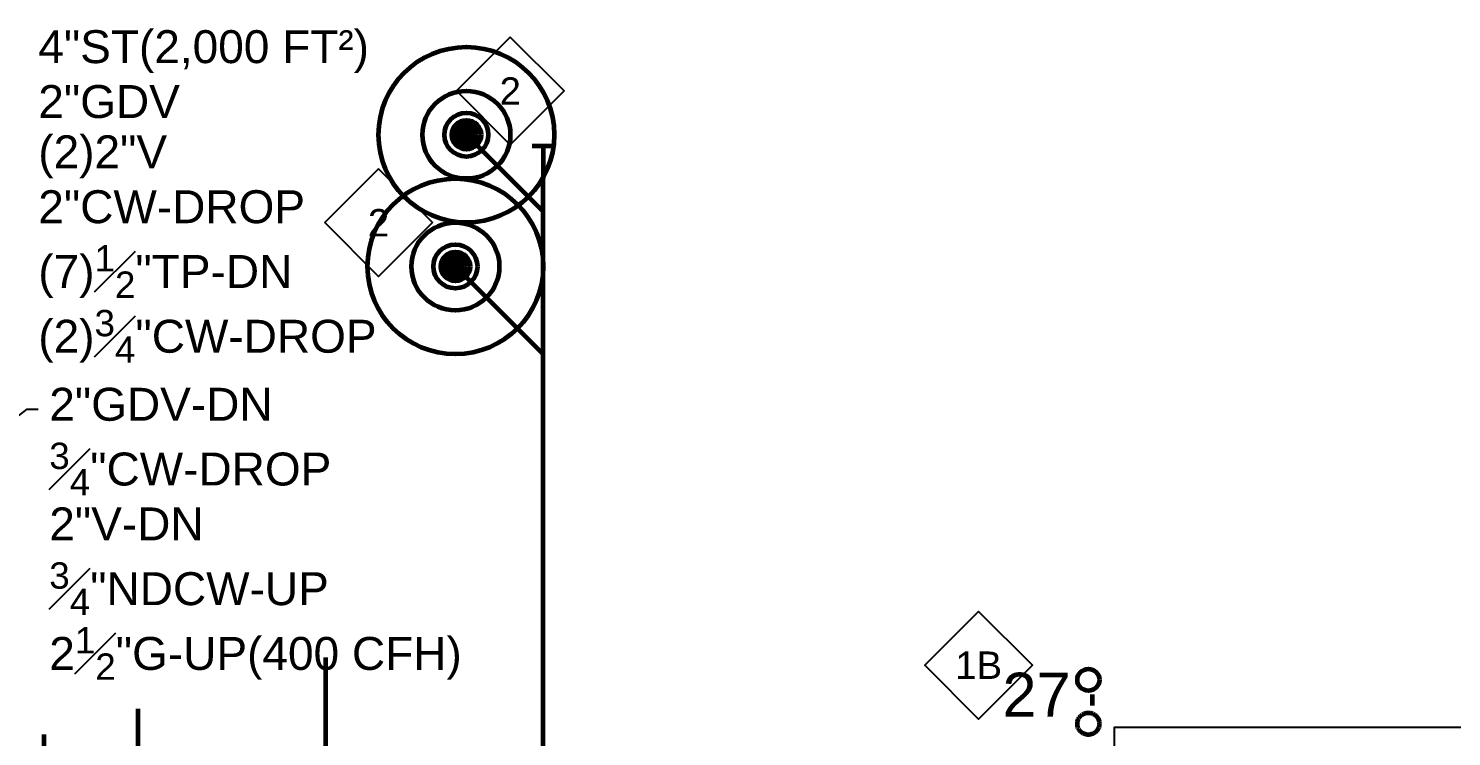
# Model space of a CAD drawing. Extents: x -3956 to 1666, y -2601 to 1886.
# Drawn here: x -2313.7 to -1924.8, y 680.2 to 873.8 of the extents above; entities that cross this region are included whole.
import ezdxf
from ezdxf.enums import TextEntityAlignment as Align

# ---------------------------------------------------------------- set-up
doc = ezdxf.new("R2010")
doc.units = 0
doc.header["$LTSCALE"] = 36
doc.header["$MEASUREMENT"] = 0
doc.linetypes.add('VENT', pattern=[0.3, 0.2, -0.1])
doc.layers.add('G-ANNO-TEXT', color=70, linetype='Continuous')
doc.layers.add('G-ANNO-TEXT @ 96', color=70, linetype='Continuous')
for name, color, linetype, lineweight in [('P-FIXT-N', 3, 'Continuous', 60), ('P-FIXT-N @ 1 (1)', 3, 'Continuous', 60), ('P-FIXT-N @ 1 (2)', 3, 'Continuous', 60), ('P-FIXT-N @ 12', 3, 'Continuous', 60), ('P-FIXT-N @ 128', 3, 'Continuous', 60), ('P-FIXT-N @ 16', 3, 'Continuous', 60), ('P-FIXT-N @ 192', 3, 'Continuous', 60), ('P-FIXT-N @ 2', 3, 'Continuous', 60), ('P-FIXT-N @ 24', 3, 'Continuous', 60), ('P-FIXT-N @ 384', 3, 'Continuous', 60), ('P-FIXT-N @ 4', 3, 'Continuous', 60), ('P-FIXT-N @ 48', 3, 'Continuous', 60), ('P-FIXT-N @ 64', 3, 'Continuous', 60), ('P-FIXT-N @ 768', 3, 'Continuous', 60), ('P-FIXT-N @ 8', 3, 'Continuous', 60), ('P-FIXT-N @ 96', 3, 'Continuous', 60), ('P-SAN-N', 6, 'Continuous', 60), ('P-SAN-N @ 1 (1)', 6, 'Continuous', 60), ('P-SAN-N @ 1 (2)', 6, 'Continuous', 60), ('P-SAN-N @ 128', 6, 'Continuous', 60), ('P-SAN-N @ 192', 6, 'Continuous', 60), ('P-SAN-N @ 384', 6, 'Continuous', 60), ('P-SAN-N @ 48', 6, 'Continuous', 60), ('P-SAN-N @ 64', 6, 'Continuous', 60), ('P-SAN-N @ 768', 6, 'Continuous', 60), ('P-SAN-N @ 96', 6, 'Continuous', 60), ('P-SANV-N @ 96', 5, 'VENT', 60), ('P-STRM-N', 2, 'Continuous', 60), ('P-STRM-N @ 1 (1)', 2, 'Continuous', 60), ('P-STRM-N @ 1 (2)', 2, 'Continuous', 60), ('P-STRM-N @ 12', 2, 'Continuous', 60), ('P-STRM-N @ 128', 2, 'Continuous', 60), ('P-STRM-N @ 16', 2, 'Continuous', 60), ('P-STRM-N @ 192', 2, 'Continuous', 60), ('P-STRM-N @ 2', 2, 'Continuous', 60), ('P-STRM-N @ 24', 2, 'Continuous', 60), ('P-STRM-N @ 384', 2, 'Continuous', 60), ('P-STRM-N @ 4', 2, 'Continuous', 60), ('P-STRM-N @ 48', 2, 'Continuous', 60), ('P-STRM-N @ 64', 2, 'Continuous', 60), ('P-STRM-N @ 768', 2, 'Continuous', 60), ('P-STRM-N @ 8', 2, 'Continuous', 60), ('P-STRM-N @ 96', 2, 'Continuous', 60)]:
    doc.layers.add(name, color=color, linetype=linetype, lineweight=lineweight)
doc.layers.add('P-SAN-DFU', color=7, linetype='Continuous', plot=False)
doc.styles.add('Arial', font='arial.ttf')

# ---------------------------------------------------------------- blocks, each defined once
blk = doc.blocks.new('*U7')
blk.add_circle((0, 0), 0.03125)
blk = doc.blocks.new('DIAMOND TAG')
blk.add_lwpolyline([(0, -0.1533), (0.1533, 0), (0, 0.1533), (-0.1533, 0)], close=True)
at = {"style": 'Arial'}
blk.add_attdef('XXX', text='', height=0.0781, dxfattribs=at).set_placement((0, 0), align=Align.MIDDLE)
blk = doc.blocks.new('*U1809')
at = {"layer": 'P-STRM-N @ 1 (1)'}
blk.add_blockref('*U7', (-2194, 844.74), dxfattribs=at)
at = {"layer": 'P-STRM-N @ 1 (2)'}
blk.add_blockref('*U7', (-2194, 844.74), dxfattribs=at)
at = {"layer": 'P-STRM-N @ 12', "xscale": 12, "yscale": 12, "zscale": 12}
blk.add_blockref('*U7', (-2194, 844.74), dxfattribs=at)
at = {"layer": 'P-STRM-N @ 128', "xscale": 128, "yscale": 128, "zscale": 128}
blk.add_blockref('*U7', (-2194, 844.74), dxfattribs=at)
at = {"layer": 'P-STRM-N @ 16', "xscale": 16, "yscale": 16, "zscale": 16}
blk.add_blockref('*U7', (-2194, 844.74), dxfattribs=at)
at = {"layer": 'P-STRM-N @ 192', "xscale": 192, "yscale": 192, "zscale": 192}
blk.add_blockref('*U7', (-2194, 844.74), dxfattribs=at)
at = {"layer": 'P-STRM-N @ 2', "xscale": 2, "yscale": 2, "zscale": 2}
blk.add_blockref('*U7', (-2194, 844.74), dxfattribs=at)
at = {"layer": 'P-STRM-N @ 24', "xscale": 24, "yscale": 24, "zscale": 24}
blk.add_blockref('*U7', (-2194, 844.74), dxfattribs=at)
at = {"layer": 'P-STRM-N @ 384', "xscale": 384, "yscale": 384, "zscale": 384}
blk.add_blockref('*U7', (-2194, 844.74), dxfattribs=at)
at = {"layer": 'P-STRM-N @ 4', "xscale": 4, "yscale": 4, "zscale": 4}
blk.add_blockref('*U7', (-2194, 844.74), dxfattribs=at)
at = {"layer": 'P-STRM-N @ 48', "xscale": 48, "yscale": 48, "zscale": 48}
blk.add_blockref('*U7', (-2194, 844.74), dxfattribs=at)
at = {"layer": 'P-STRM-N @ 64', "xscale": 64, "yscale": 64, "zscale": 64}
blk.add_blockref('*U7', (-2194, 844.74), dxfattribs=at)
at = {"layer": 'P-STRM-N @ 768', "xscale": 768, "yscale": 768, "zscale": 768}
blk.add_blockref('*U7', (-2194, 844.74), dxfattribs=at)
at = {"layer": 'P-STRM-N @ 8', "xscale": 8, "yscale": 8, "zscale": 8}
blk.add_blockref('*U7', (-2194, 844.74), dxfattribs=at)
at = {"layer": 'P-STRM-N @ 96', "xscale": 96, "yscale": 96, "zscale": 96}
blk.add_blockref('*U7', (-2194, 844.74), dxfattribs=at)
blk = doc.blocks.new('*U1810')
at = {"layer": 'P-STRM-N @ 1 (1)'}
blk.add_blockref('*U7', (-2197, 808.74), dxfattribs=at)
at = {"layer": 'P-STRM-N @ 1 (2)'}
blk.add_blockref('*U7', (-2197, 808.74), dxfattribs=at)
at = {"layer": 'P-STRM-N @ 12', "xscale": 12, "yscale": 12, "zscale": 12}
blk.add_blockref('*U7', (-2197, 808.74), dxfattribs=at)
at = {"layer": 'P-STRM-N @ 128', "xscale": 128, "yscale": 128, "zscale": 128}
blk.add_blockref('*U7', (-2197, 808.74), dxfattribs=at)
at = {"layer": 'P-STRM-N @ 16', "xscale": 16, "yscale": 16, "zscale": 16}
blk.add_blockref('*U7', (-2197, 808.74), dxfattribs=at)
at = {"layer": 'P-STRM-N @ 192', "xscale": 192, "yscale": 192, "zscale": 192}
blk.add_blockref('*U7', (-2197, 808.74), dxfattribs=at)
at = {"layer": 'P-STRM-N @ 2', "xscale": 2, "yscale": 2, "zscale": 2}
blk.add_blockref('*U7', (-2197, 808.74), dxfattribs=at)
at = {"layer": 'P-STRM-N @ 24', "xscale": 24, "yscale": 24, "zscale": 24}
blk.add_blockref('*U7', (-2197, 808.74), dxfattribs=at)
at = {"layer": 'P-STRM-N @ 384', "xscale": 384, "yscale": 384, "zscale": 384}
blk.add_blockref('*U7', (-2197, 808.74), dxfattribs=at)
at = {"layer": 'P-STRM-N @ 4', "xscale": 4, "yscale": 4, "zscale": 4}
blk.add_blockref('*U7', (-2197, 808.74), dxfattribs=at)
at = {"layer": 'P-STRM-N @ 48', "xscale": 48, "yscale": 48, "zscale": 48}
blk.add_blockref('*U7', (-2197, 808.74), dxfattribs=at)
at = {"layer": 'P-STRM-N @ 64', "xscale": 64, "yscale": 64, "zscale": 64}
blk.add_blockref('*U7', (-2197, 808.74), dxfattribs=at)
at = {"layer": 'P-STRM-N @ 768', "xscale": 768, "yscale": 768, "zscale": 768}
blk.add_blockref('*U7', (-2197, 808.74), dxfattribs=at)
at = {"layer": 'P-STRM-N @ 8', "xscale": 8, "yscale": 8, "zscale": 8}
blk.add_blockref('*U7', (-2197, 808.74), dxfattribs=at)
at = {"layer": 'P-STRM-N @ 96', "xscale": 96, "yscale": 96, "zscale": 96}
blk.add_blockref('*U7', (-2197, 808.74), dxfattribs=at)
blk = doc.blocks.new('Pipe-Plan')
for p, q in [((-0.09375, -0.03125), (-0.09375, 0.03125)), ((-0.09375, 0), (0, 0))]:
    blk.add_line(p, q)
blk = doc.blocks.new('*U68')
at = {"layer": 'DEFPOINTS'}
blk.add_lwpolyline([(-0.125, -0.0625), (0.125, -0.0625), (0.125, 0.0625), (-0.125, 0.0625)], close=True, dxfattribs=at)
at = {"style": 'Arial'}
blk.add_text('S', height=0.07812, dxfattribs=at).set_placement((0, 0), align=Align.MIDDLE)
blk = doc.blocks.new('*U1868')
at = {"layer": 'P-SAN-N @ 1 (1)', "linetype": 'ByBlock', "lineweight": -2}
blk.add_blockref('*U68', (-1921, 634.74), dxfattribs=at)
at = {"layer": 'P-SAN-N @ 1 (2)', "linetype": 'ByBlock', "lineweight": -2}
blk.add_blockref('*U68', (-1921, 634.74), dxfattribs=at)
at = {"layer": 'P-SAN-N @ 128', "linetype": 'ByBlock', "lineweight": -2, "xscale": 128, "yscale": 128, "zscale": 128}
blk.add_blockref('*U68', (-1921, 634.74), dxfattribs=at)
at = {"layer": 'P-SAN-N @ 192', "linetype": 'ByBlock', "lineweight": -2, "xscale": 192, "yscale": 192, "zscale": 192}
blk.add_blockref('*U68', (-1921, 634.74), dxfattribs=at)
at = {"layer": 'P-SAN-N @ 384', "linetype": 'ByBlock', "lineweight": -2, "xscale": 384, "yscale": 384, "zscale": 384}
blk.add_blockref('*U68', (-1921, 634.74), dxfattribs=at)
at = {"layer": 'P-SAN-N @ 48', "linetype": 'ByBlock', "lineweight": -2, "xscale": 48, "yscale": 48, "zscale": 48}
blk.add_blockref('*U68', (-1921, 634.74), dxfattribs=at)
at = {"layer": 'P-SAN-N @ 64', "linetype": 'ByBlock', "lineweight": -2, "xscale": 64, "yscale": 64, "zscale": 64}
blk.add_blockref('*U68', (-1921, 634.74), dxfattribs=at)
at = {"layer": 'P-SAN-N @ 768', "linetype": 'ByBlock', "lineweight": -2, "xscale": 768, "yscale": 768, "zscale": 768}
blk.add_blockref('*U68', (-1921, 634.74), dxfattribs=at)
at = {"layer": 'P-SAN-N @ 96', "linetype": 'ByBlock', "lineweight": -2, "xscale": 96, "yscale": 96, "zscale": 96}
blk.add_blockref('*U68', (-1921, 634.74), dxfattribs=at)
blk = doc.blocks.new('*U99')
at = {"color": 0}
for p, q in [((0.13355, 0), (0.13355, 0.03663)), ((0, 0), (0.18546, 0))]:
    blk.add_line(p, q, dxfattribs=at)
for p, q in [((0.13355, -0.03663), (0.13355, 0.03663)), ((0.18546, 0), (0, 0))]:
    blk.add_line(p, q)
blk = doc.blocks.new('*U1882')
at = {"layer": 'P-FIXT-N @ 1 (1)'}
blk.add_blockref('*U99', (-2335, 673.74), dxfattribs=at)
at = {"layer": 'P-FIXT-N @ 1 (2)'}
blk.add_blockref('*U99', (-2335, 673.74), dxfattribs=at)
at = {"layer": 'P-FIXT-N @ 12', "xscale": 12, "yscale": 12, "zscale": 12}
blk.add_blockref('*U99', (-2335, 673.74), dxfattribs=at)
at = {"layer": 'P-FIXT-N @ 128', "xscale": 128, "yscale": 128, "zscale": 128}
blk.add_blockref('*U99', (-2335, 673.74), dxfattribs=at)
at = {"layer": 'P-FIXT-N @ 16', "xscale": 16, "yscale": 16, "zscale": 16}
blk.add_blockref('*U99', (-2335, 673.74), dxfattribs=at)
at = {"layer": 'P-FIXT-N @ 192', "xscale": 192, "yscale": 192, "zscale": 192}
blk.add_blockref('*U99', (-2335, 673.74), dxfattribs=at)
at = {"layer": 'P-FIXT-N @ 2', "xscale": 2, "yscale": 2, "zscale": 2}
blk.add_blockref('*U99', (-2335, 673.74), dxfattribs=at)
at = {"layer": 'P-FIXT-N @ 24', "xscale": 24, "yscale": 24, "zscale": 24}
blk.add_blockref('*U99', (-2335, 673.74), dxfattribs=at)
at = {"layer": 'P-FIXT-N @ 384', "xscale": 384, "yscale": 384, "zscale": 384}
blk.add_blockref('*U99', (-2335, 673.74), dxfattribs=at)
at = {"layer": 'P-FIXT-N @ 4', "xscale": 4, "yscale": 4, "zscale": 4}
blk.add_blockref('*U99', (-2335, 673.74), dxfattribs=at)
at = {"layer": 'P-FIXT-N @ 48', "xscale": 48, "yscale": 48, "zscale": 48}
blk.add_blockref('*U99', (-2335, 673.74), dxfattribs=at)
at = {"layer": 'P-FIXT-N @ 64', "xscale": 64, "yscale": 64, "zscale": 64}
blk.add_blockref('*U99', (-2335, 673.74), dxfattribs=at)
at = {"layer": 'P-FIXT-N @ 768', "xscale": 768, "yscale": 768, "zscale": 768}
blk.add_blockref('*U99', (-2335, 673.74), dxfattribs=at)
at = {"layer": 'P-FIXT-N @ 8', "xscale": 8, "yscale": 8, "zscale": 8}
blk.add_blockref('*U99', (-2335, 673.74), dxfattribs=at)
at = {"layer": 'P-FIXT-N @ 96', "xscale": 96, "yscale": 96, "zscale": 96}
blk.add_blockref('*U99', (-2335, 673.74), dxfattribs=at)

msp = doc.modelspace()

# ---------------------------------------------------------------- linework, layer by layer
at = {"layer": 'G-ANNO-TEXT'}
msp.add_lwpolyline([(-2343.49, 747.06), (-2314, 769.74), (-2311, 769.74)], dxfattribs=at)
at = {"layer": 'P-SAN-N'}
msp.add_line((-2023, 691.74), (-2023, 688.74), dxfattribs=at)
at = {"layer": 'P-STRM-N'}
for p, q in [((-2191, 841.74), (-2173, 823.74)), ((-2173, 628.74), (-2173, 832.74)), ((-2194, 805.74), (-2173, 784.74))]:
    msp.add_line(p, q, dxfattribs=at)

# ---------------------------------------------------------------- block references
at = {"layer": 'G-ANNO-TEXT @ 96'}
ref = msp.add_blockref('DIAMOND TAG', (-2182, 856.74), dxfattribs=dict(at, xscale=96, yscale=96, zscale=96, rotation=180))
ref.add_attrib('XXX', '2', dxfattribs={"layer": '0', "height": 7.5, "style": 'Arial'}).set_placement((-2182, 856.74), align=Align.MIDDLE)
ref = msp.add_blockref('DIAMOND TAG', (-2218, 820.74), dxfattribs=dict(at, xscale=96, yscale=96, zscale=96, rotation=180))
ref.add_attrib('XXX', '2', dxfattribs={"layer": '0', "height": 7.5, "style": 'Arial'}).set_placement((-2218, 820.74), align=Align.MIDDLE)
ref = msp.add_blockref('DIAMOND TAG', (-2054, 699.74), dxfattribs=dict(at, xscale=96, yscale=96, zscale=96, rotation=180))
ref.add_attrib('XXX', '1B', dxfattribs={"layer": '0', "height": 7.5, "style": 'Arial'}).set_placement((-2054, 699.74), align=Align.MIDDLE)
at = {"layer": 'P-FIXT-N'}
msp.add_blockref('*U1882', (0, 0), dxfattribs=at)
at = {"layer": 'P-SAN-N'}
msp.add_blockref('*U1868', (0, 0), dxfattribs=at)
at = {"layer": 'P-SAN-N @ 96', "xscale": 96, "yscale": 96, "zscale": 96}
msp.add_blockref('*U7', (-2024, 695.74), dxfattribs=at)
at = {"layer": 'P-SANV-N @ 96', "xscale": 96, "yscale": 96, "zscale": 96}
msp.add_blockref('*U7', (-2024, 683.74), dxfattribs=at)
at = {"layer": 'P-STRM-N'}
for name in ['*U1809', '*U1810']:
    msp.add_blockref(name, (0, 0), dxfattribs=at)
at = {"layer": 'P-STRM-N @ 96', "xscale": 96, "yscale": 96, "zscale": 96, "rotation": 270}
msp.add_blockref('Pipe-Plan', (-2173, 832.74), dxfattribs=at)

# ---------------------------------------------------------------- texts
at = {"layer": 'G-ANNO-TEXT', "char_height": 9, "attachment_point": 1, "style": 'Arial'}
for s, insert in [('4"ST(2,000 FT²)\\P2"GDV', (-2311, 873.32)), ('\\A1;(2)2"V\\P2"CW-DROP\\P(7){\\H0.8x;\\S1#2;}"TP-DN\\P(2){\\H0.8x;\\S3#4;}"CW-DROP', (-2311, 844.57)), ('\\A1;2"GDV-DN\\P{\\H0.8x;\\S3#4;}"CW-DROP\\P2"V-DN\\P{\\H0.8x;\\S3#4;}"NDCW-UP\\P2{\\H0.8x;\\S1#2;}"G-UP(400 CFH)', (-2308, 775.57))]:
    msp.add_mtext(s, dxfattribs=dict(at, insert=insert))
at = {"layer": 'P-SAN-DFU', "color": 3, "style": 'Arial'}
msp.add_text('27', height=12, dxfattribs=at).set_placement((-2047.49, 685.69))

doc.saveas('drawing.dxf')
